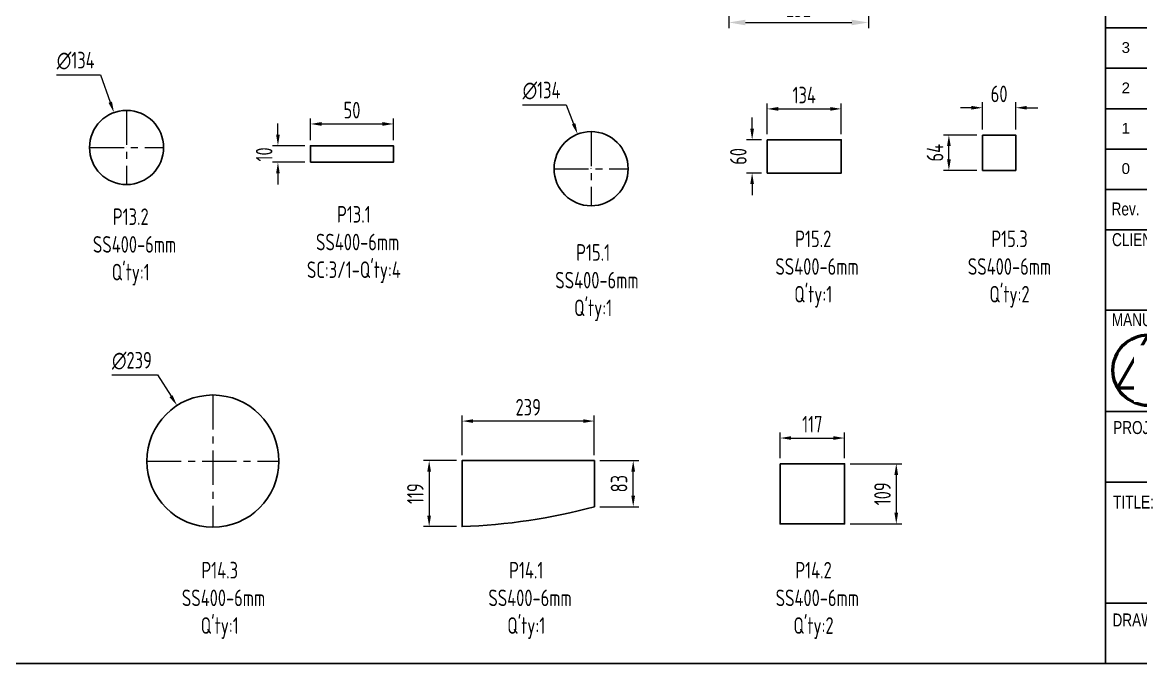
# Model space of a CAD drawing. Header units: millimetres. Extents: x -46397 to 283259, y -8690 to 23983.
# Drawn here: x 149907 to 151929, y -1903 to -744 of the extents above; entities that cross this region are included whole.
import ezdxf
from ezdxf.enums import TextEntityAlignment as Align

# ---------------------------------------------------------------- set-up
doc = ezdxf.new("R2010")
doc.units = ezdxf.units.MM
doc.linetypes.add('CENTER', pattern=[2, 1.25, -0.25, 0.25, -0.25])
doc.layers.get('Defpoints').update_dxf_attribs({"lineweight": 0})
for name, color, linetype, lineweight in [('Dtext', 255, 'Continuous', 20), ('DUONGCHINH', 7, 'Continuous', 25), ('DUONGTAM', 1, 'CENTER', 0), ('PHANTOM 2', 8, 'Continuous', 0)]:
    doc.layers.add(name, color=color, linetype=linetype, lineweight=lineweight)
doc.styles.add('Chu va so', font='arial.ttf')
doc.styles.add('GHI CHÚ 1', font='isocp_IV25.ttf', dxfattribs={"width": 0.8})
doc.styles.get("Standard").update_dxf_attribs({"font": 'isocp.shx', "width": 0.8})
doc.styles.add('TCVN', font='arial.ttf')
doc.styles.add('TEXT', font='arial.ttf', dxfattribs={"height": 124})
doc.dimstyles.new('1-30SCALE', dxfattribs={"dimtxt": 75, "dimasz": 75, "dimexe": 37.5, "dimexo": 30, "dimgap": 30, "dimtad": 1, "dimtoh": 1, "dimdec": 0, "dimdsep": 46, "dimtxsty": 'GHI CHÚ 1', "dimcen": 0.09, "dimclrd": 256, "dimclre": 256, "dimclrt": 2, "dimadec": 0, "dimazin": 0, "dimtfac": 1, "dimtdec": 0, "dimtofl": 0, "dimtmove": 0, "dimatfit": 3, "dimfxl": 1, "dimlwd": 0, "dimlwe": 0, "dimarcsym": 0})

# ---------------------------------------------------------------- blocks, each defined once
blk = doc.blocks.new('*D557')
at = {"layer": 'Defpoints', "color": 0, "transparency": 16777216}
for p in [(151184, -573, -1.5), (151436.4, -573, -1.5), (151436.4, -744.5)]:
    blk.add_point(p, dxfattribs=at)
at = {"layer": 'PHANTOM 2', "linetype": 'Continuous', "lineweight": 0, "transparency": 16777216}
for p, q in [((151184, -583), (151184, -754.5)), ((151436.4, -583), (151436.4, -754.5)), ((151214, -744.5), (151406.4, -744.5))]:
    blk.add_line(p, q, dxfattribs=at)
at = {"layer": 'PHANTOM 2', "transparency": 16777216}
for points in [[(151214, -739.5), (151214, -749.5), (151184, -744.5)], [(151406.4, -739.5), (151406.4, -749.5), (151436.4, -744.5)]]:
    blk.add_solid(points, dxfattribs=at)
at = {"layer": 'PHANTOM 2', "color": 2, "transparency": 16777216, "insert": (151310.2, -719.5), "char_height": 30, "attachment_point": 5, "style": 'GHI CHÚ 1'}
blk.add_mtext('252', dxfattribs=at)
blk = doc.blocks.new('*D570')
at = {"layer": 'Defpoints', "color": 0, "transparency": 16777216}
for p in [(150072.5, -907.2), (150118, -1033.3)]:
    blk.add_point(p, dxfattribs=at)
at = {"layer": 'PHANTOM 2', "linetype": 'Continuous', "lineweight": 0, "transparency": 16777216}
for p, q in [((149968.7, -839), (150047.9, -839)), ((150047.9, -839), (150065.7, -888.4))]:
    blk.add_line(p, q, dxfattribs=at)
at = {"layer": 'PHANTOM 2', "lineweight": 0, "transparency": 16777216}
for p, q in [((150095.2, -970.4), (150095.2, -970.2)), ((150095.2, -970.3), (150095.3, -970.3))]:
    blk.add_line(p, q, dxfattribs=at)
at = {"layer": 'PHANTOM 2', "transparency": 16777216}
blk.add_solid([(150068.9, -887.3), (150062.6, -889.6), (150072.5, -907.2)], dxfattribs=at)
at = {"layer": 'PHANTOM 2', "color": 2, "transparency": 16777216, "insert": (150003.3, -813.5), "char_height": 30, "attachment_point": 5, "style": 'GHI CHÚ 1'}
blk.add_mtext('∅134', dxfattribs=at)
blk = doc.blocks.new('*D571')
at = {"layer": 'Defpoints', "color": 0, "transparency": 16777216}
for p in [(150577.8, -927.8), (150427.8, -967.1), (150577.8, -967.1)]:
    blk.add_point(p, dxfattribs=at)
at = {"layer": 'PHANTOM 2', "linetype": 'Continuous', "lineweight": 0, "transparency": 16777216}
for p, q in [((150427.8, -957.1), (150427.8, -917.8)), ((150447.8, -927.8), (150557.8, -927.8)), ((150577.8, -957.1), (150577.8, -917.8))]:
    blk.add_line(p, q, dxfattribs=at)
at = {"layer": 'PHANTOM 2', "transparency": 16777216}
for points in [[(150447.8, -924.4), (150447.8, -931.1), (150427.8, -927.8)], [(150557.8, -924.4), (150557.8, -931.1), (150577.8, -927.8)]]:
    blk.add_solid(points, dxfattribs=at)
at = {"layer": 'PHANTOM 2', "color": 2, "transparency": 16777216, "insert": (150502.8, -902.8), "char_height": 30, "attachment_point": 5, "style": 'GHI CHÚ 1'}
blk.add_mtext('50', dxfattribs=at)
blk = doc.blocks.new('*D572')
at = {"layer": 'Defpoints', "color": 0, "transparency": 16777216}
for p in [(150368.9, -967.1), (150427.8, -967.1), (150427.8, -997.1)]:
    blk.add_point(p, dxfattribs=at)
at = {"layer": 'PHANTOM 2', "linetype": 'Continuous', "lineweight": 0, "transparency": 16777216}
for p, q in [((150368.9, -947.1), (150368.9, -927.1)), ((150417.8, -967.1), (150358.9, -967.1)), ((150417.8, -997.1), (150358.9, -997.1)), ((150368.9, -1017.1), (150368.9, -1037.1))]:
    blk.add_line(p, q, dxfattribs=at)
at = {"layer": 'PHANTOM 2', "transparency": 16777216}
for points in [[(150365.6, -947.1), (150372.2, -947.1), (150368.9, -967.1)], [(150365.6, -1017.1), (150372.2, -1017.1), (150368.9, -997.1)]]:
    blk.add_solid(points, dxfattribs=at)
at = {"layer": 'PHANTOM 2', "color": 2, "transparency": 16777216, "insert": (150344, -982.8), "char_height": 30, "attachment_point": 5, "rotation": 90, "style": 'GHI CHÚ 1'}
blk.add_mtext('10', dxfattribs=at)
blk = doc.blocks.new('*D578')
at = {"layer": 'Defpoints', "color": 0, "transparency": 16777216}
for p in [(150186.5, -1436.4), (150315.9, -1637.4)]:
    blk.add_point(p, dxfattribs=at)
at = {"layer": 'PHANTOM 2', "linetype": 'Continuous', "lineweight": 0, "transparency": 16777216}
for p, q in [((150068.9, -1381.2), (150151, -1381.2)), ((150151, -1381.2), (150175.7, -1419.6))]:
    blk.add_line(p, q, dxfattribs=at)
at = {"layer": 'PHANTOM 2', "lineweight": 0, "transparency": 16777216}
for p, q in [((150251.1, -1536.9), (150251.3, -1536.9)), ((150251.2, -1537), (150251.2, -1536.8))]:
    blk.add_line(p, q, dxfattribs=at)
at = {"layer": 'PHANTOM 2', "transparency": 16777216}
blk.add_solid([(150178.5, -1417.8), (150172.9, -1421.4), (150186.5, -1436.4)], dxfattribs=at)
at = {"layer": 'PHANTOM 2', "color": 2, "transparency": 16777216, "insert": (150104.9, -1355.6), "char_height": 30, "attachment_point": 5, "style": 'GHI CHÚ 1'}
blk.add_mtext('∅239', dxfattribs=at)
blk = doc.blocks.new('*D579')
at = {"layer": 'Defpoints', "color": 0, "transparency": 16777216}
for p in [(150701.8, -1464.5), (150701.8, -1536), (150940.9, -1536)]:
    blk.add_point(p, dxfattribs=at)
at = {"layer": 'PHANTOM 2', "linetype": 'Continuous', "lineweight": 0, "transparency": 16777216}
for p, q in [((150701.8, -1526), (150701.8, -1454.5)), ((150940.9, -1526), (150940.9, -1454.5)), ((150920.9, -1464.5), (150721.8, -1464.5))]:
    blk.add_line(p, q, dxfattribs=at)
at = {"layer": 'PHANTOM 2', "transparency": 16777216}
for points in [[(150721.8, -1461.2), (150721.8, -1467.8), (150701.8, -1464.5)], [(150920.9, -1461.2), (150920.9, -1467.8), (150940.9, -1464.5)]]:
    blk.add_solid(points, dxfattribs=at)
at = {"layer": 'PHANTOM 2', "color": 2, "transparency": 16777216, "insert": (150821.4, -1439.5), "char_height": 30, "attachment_point": 5, "style": 'GHI CHÚ 1'}
blk.add_mtext('239', dxfattribs=at)
blk = doc.blocks.new('*D580')
at = {"layer": 'Defpoints', "color": 0, "transparency": 16777216}
for p in [(150701.8, -1536), (150642.3, -1655.2), (150701.8, -1655.2)]:
    blk.add_point(p, dxfattribs=at)
at = {"layer": 'PHANTOM 2', "linetype": 'Continuous', "lineweight": 0, "transparency": 16777216}
for p, q in [((150691.8, -1536), (150632.3, -1536)), ((150642.3, -1556), (150642.3, -1635.2)), ((150691.8, -1655.2), (150632.3, -1655.2))]:
    blk.add_line(p, q, dxfattribs=at)
at = {"layer": 'PHANTOM 2', "transparency": 16777216}
for points in [[(150638.9, -1556), (150645.6, -1556), (150642.3, -1536)], [(150638.9, -1635.2), (150645.6, -1635.2), (150642.3, -1655.2)]]:
    blk.add_solid(points, dxfattribs=at)
at = {"layer": 'PHANTOM 2', "color": 2, "transparency": 16777216, "insert": (150617.3, -1595.6), "char_height": 30, "attachment_point": 5, "rotation": 90, "style": 'GHI CHÚ 1'}
blk.add_mtext('119', dxfattribs=at)
blk = doc.blocks.new('*D581')
at = {"layer": 'Defpoints', "color": 0, "transparency": 16777216}
for p in [(150940.9, -1536), (151011.2, -1536), (150940.9, -1619.2)]:
    blk.add_point(p, dxfattribs=at)
at = {"layer": 'PHANTOM 2', "linetype": 'Continuous', "lineweight": 0, "transparency": 16777216}
for p, q in [((150950.9, -1536), (151021.2, -1536)), ((151011.2, -1599.2), (151011.2, -1556)), ((150950.9, -1619.2), (151021.2, -1619.2))]:
    blk.add_line(p, q, dxfattribs=at)
at = {"layer": 'PHANTOM 2', "transparency": 16777216}
for points in [[(151007.8, -1556), (151014.5, -1556), (151011.2, -1536)], [(151007.8, -1599.2), (151014.5, -1599.2), (151011.2, -1619.2)]]:
    blk.add_solid(points, dxfattribs=at)
at = {"layer": 'PHANTOM 2', "color": 2, "transparency": 16777216, "insert": (150985.6, -1577.6), "char_height": 30, "attachment_point": 5, "rotation": 90, "style": 'GHI CHÚ 1'}
blk.add_mtext('83', dxfattribs=at)
blk = doc.blocks.new('*D582')
at = {"layer": 'Defpoints', "color": 0, "transparency": 16777216}
for p in [(151393.2, -1495.1), (151276.7, -1541.7), (151393.2, -1541.7)]:
    blk.add_point(p, dxfattribs=at)
at = {"layer": 'PHANTOM 2', "linetype": 'Continuous', "lineweight": 0, "transparency": 16777216}
for p, q in [((151276.7, -1531.7), (151276.7, -1485.1)), ((151296.7, -1495.1), (151373.2, -1495.1)), ((151393.2, -1531.7), (151393.2, -1485.1))]:
    blk.add_line(p, q, dxfattribs=at)
at = {"layer": 'PHANTOM 2', "transparency": 16777216}
for points in [[(151296.7, -1491.8), (151296.7, -1498.4), (151276.7, -1495.1)], [(151373.2, -1491.8), (151373.2, -1498.4), (151393.2, -1495.1)]]:
    blk.add_solid(points, dxfattribs=at)
at = {"layer": 'PHANTOM 2', "color": 2, "transparency": 16777216, "insert": (151335, -1470.1), "char_height": 30, "attachment_point": 5, "style": 'GHI CHÚ 1'}
blk.add_mtext('117', dxfattribs=at)
blk = doc.blocks.new('*D583')
at = {"layer": 'Defpoints', "color": 0, "transparency": 16777216}
for p in [(151393.2, -1541.7), (151393.2, -1650.2), (151486.8, -1650.2)]:
    blk.add_point(p, dxfattribs=at)
at = {"layer": 'PHANTOM 2', "linetype": 'Continuous', "lineweight": 0, "transparency": 16777216}
for p, q in [((151403.2, -1541.7), (151496.8, -1541.7)), ((151486.8, -1561.7), (151486.8, -1630.2)), ((151403.2, -1650.2), (151496.8, -1650.2))]:
    blk.add_line(p, q, dxfattribs=at)
at = {"layer": 'PHANTOM 2', "transparency": 16777216}
for points in [[(151483.4, -1561.7), (151490.1, -1561.7), (151486.8, -1541.7)], [(151483.4, -1630.2), (151490.1, -1630.2), (151486.8, -1650.2)]]:
    blk.add_solid(points, dxfattribs=at)
at = {"layer": 'PHANTOM 2', "color": 2, "transparency": 16777216, "insert": (151461.8, -1595.9), "char_height": 30, "attachment_point": 5, "rotation": 90, "style": 'GHI CHÚ 1'}
blk.add_mtext('109', dxfattribs=at)
blk = doc.blocks.new('*D603')
at = {"layer": 'Defpoints', "color": 0, "transparency": 16777216}
for p in [(150910.7, -946.2), (150959.3, -1071.1)]:
    blk.add_point(p, dxfattribs=at)
at = {"layer": 'PHANTOM 2', "linetype": 'Continuous', "lineweight": 0, "transparency": 16777216}
for p, q in [((150810.9, -893.2), (150890.1, -893.2)), ((150890.1, -893.2), (150903.5, -927.6))]:
    blk.add_line(p, q, dxfattribs=at)
at = {"layer": 'PHANTOM 2', "lineweight": 0, "transparency": 16777216}
for p, q in [((150934.9, -1008.6), (150935.1, -1008.6)), ((150935, -1008.7), (150935, -1008.5))]:
    blk.add_line(p, q, dxfattribs=at)
at = {"layer": 'PHANTOM 2', "transparency": 16777216}
blk.add_solid([(150906.6, -926.3), (150900.4, -928.8), (150910.7, -946.2)], dxfattribs=at)
at = {"layer": 'PHANTOM 2', "color": 2, "transparency": 16777216, "insert": (150845.5, -867.6), "char_height": 30, "attachment_point": 5, "style": 'GHI CHÚ 1'}
blk.add_mtext('∅134', dxfattribs=at)
blk = doc.blocks.new('*D604')
at = {"layer": 'Defpoints', "color": 0, "transparency": 16777216}
for p in [(151387.4, -900.6), (151253.4, -956.4), (151387.4, -956.4)]:
    blk.add_point(p, dxfattribs=at)
at = {"layer": 'PHANTOM 2', "linetype": 'Continuous', "lineweight": 0, "transparency": 16777216}
for p, q in [((151253.4, -946.4), (151253.4, -890.6)), ((151273.4, -900.6), (151367.4, -900.6)), ((151387.4, -946.4), (151387.4, -890.6))]:
    blk.add_line(p, q, dxfattribs=at)
at = {"layer": 'PHANTOM 2', "transparency": 16777216}
for points in [[(151273.4, -897.2), (151273.4, -903.9), (151253.4, -900.6)], [(151367.4, -897.2), (151367.4, -903.9), (151387.4, -900.6)]]:
    blk.add_solid(points, dxfattribs=at)
at = {"layer": 'PHANTOM 2', "color": 2, "transparency": 16777216, "insert": (151320.4, -875.6), "char_height": 30, "attachment_point": 5, "style": 'GHI CHÚ 1'}
blk.add_mtext('134', dxfattribs=at)
blk = doc.blocks.new('*D605')
at = {"layer": 'Defpoints', "color": 0, "transparency": 16777216}
for p in [(151226.2, -956.4), (151253.4, -956.4), (151253.4, -1016.4)]:
    blk.add_point(p, dxfattribs=at)
at = {"layer": 'PHANTOM 2', "linetype": 'Continuous', "lineweight": 0, "transparency": 16777216}
for p, q in [((151226.2, -936.4), (151226.2, -916.4)), ((151243.4, -956.4), (151216.2, -956.4)), ((151243.4, -1016.4), (151216.2, -1016.4)), ((151226.2, -1036.4), (151226.2, -1056.4))]:
    blk.add_line(p, q, dxfattribs=at)
at = {"layer": 'PHANTOM 2', "transparency": 16777216}
for points in [[(151222.8, -936.4), (151229.5, -936.4), (151226.2, -956.4)], [(151222.8, -1036.4), (151229.5, -1036.4), (151226.2, -1016.4)]]:
    blk.add_solid(points, dxfattribs=at)
at = {"layer": 'PHANTOM 2', "color": 2, "transparency": 16777216, "insert": (151201.2, -986.4), "char_height": 30, "attachment_point": 5, "rotation": 90, "style": 'GHI CHÚ 1'}
blk.add_mtext('60', dxfattribs=at)
blk = doc.blocks.new('*D606')
at = {"layer": 'Defpoints', "color": 0, "transparency": 16777216}
for p in [(151702.7, -898.5), (151642.7, -947.8), (151702.7, -947.8)]:
    blk.add_point(p, dxfattribs=at)
at = {"layer": 'PHANTOM 2', "linetype": 'Continuous', "lineweight": 0, "transparency": 16777216}
for p, q in [((151642.7, -937.8), (151642.7, -888.5)), ((151702.7, -937.8), (151702.7, -888.5)), ((151622.7, -898.5), (151602.7, -898.5)), ((151722.7, -898.5), (151742.7, -898.5))]:
    blk.add_line(p, q, dxfattribs=at)
at = {"layer": 'PHANTOM 2', "transparency": 16777216}
for points in [[(151622.7, -895.2), (151622.7, -901.8), (151642.7, -898.5)], [(151722.7, -895.2), (151722.7, -901.8), (151702.7, -898.5)]]:
    blk.add_solid(points, dxfattribs=at)
at = {"layer": 'PHANTOM 2', "color": 2, "transparency": 16777216, "insert": (151672.7, -873.5), "char_height": 30, "attachment_point": 5, "style": 'GHI CHÚ 1'}
blk.add_mtext('60', dxfattribs=at)
blk = doc.blocks.new('*D607')
at = {"layer": 'Defpoints', "color": 0, "transparency": 16777216}
for p in [(151581.9, -947.8), (151642.7, -947.8), (151642.7, -1011.8)]:
    blk.add_point(p, dxfattribs=at)
at = {"layer": 'PHANTOM 2', "linetype": 'Continuous', "lineweight": 0, "transparency": 16777216}
for p, q in [((151632.7, -947.8), (151571.9, -947.8)), ((151581.9, -991.8), (151581.9, -967.8)), ((151632.7, -1011.8), (151571.9, -1011.8))]:
    blk.add_line(p, q, dxfattribs=at)
at = {"layer": 'PHANTOM 2', "transparency": 16777216}
for points in [[(151578.6, -967.8), (151585.3, -967.8), (151581.9, -947.8)], [(151578.6, -991.8), (151585.3, -991.8), (151581.9, -1011.8)]]:
    blk.add_solid(points, dxfattribs=at)
at = {"layer": 'PHANTOM 2', "color": 2, "transparency": 16777216, "insert": (151556.9, -979.8), "char_height": 30, "attachment_point": 5, "rotation": 90, "style": 'GHI CHÚ 1'}
blk.add_mtext('64', dxfattribs=at)
blk = doc.blocks.new('*U1841')
at = {"lineweight": 25}
blk.add_line((3731.6, 702.8), (4935.3, 702.8), dxfattribs=at)
for points in [[(0, 0), (4935.3, 0), (4935.3, 3232.9), (0, 3232.9)], [(0, 0), (3731.6, 0), (3731.6, 3232.9), (0, 3232.9)], [(3731.6, 1263.9), (4935.3, 1263.9), (4935.3, 0), (3731.6, 0)], [(3731.6, 1263.9), (4935.3, 1263.9), (4935.3, 1183.7), (3731.6, 1183.7)], [(3731.6, 1183.7), (4935.3, 1183.7), (4935.3, 1103.4), (3731.6, 1103.4)], [(3731.6, 1103.4), (4935.3, 1103.4), (4935.3, 1023.2), (3731.6, 1023.2)], [(3731.6, 1023.2), (4935.3, 1023.2), (4935.3, 942.9), (3731.6, 942.9)], [(3731.6, 501.6), (4935.3, 501.6), (4935.3, 862.7), (3731.6, 862.7)], [(3731.6, 361.1), (4935.3, 361.1), (4935.3, 120.4), (3731.6, 120.4)]]:
    blk.add_lwpolyline(points, close=True, dxfattribs=at)
at = {"lineweight": 50}
blk.add_lwpolyline([(3816.3, 653.7), (3755.5, 548.3), (3877.2, 548.3)], close=True, dxfattribs=at)
blk.add_circle((3816.3, 583.4), 70.2, dxfattribs=at)
at = {"color": 5, "style": 'Chu va so', "width": 0.75}
for s, height, p in [('Rev.', 25.79, (3771.3, 891.2)), ('CLIENT:', 25.79, (3796.2, 830.1, 0.2)), ('MANUFACTURER:', 25.794, (3861, 671, 0.2)), ('PROJECT JOB CODE:', 25.794, (3886.3, 456.5)), ('TITLE:', 25.79, (3787.1, 308.4, 0.2)), ('DRAWING NO.:', 25.794, (3842.1, 73.9, 0.2))]:
    blk.add_text(s, height=height, dxfattribs=at).set_placement(p, align=Align.CENTER)
at = {"layer": 'Dtext', "ltscale": 0.1}
for tag, p, height, style in [('REV_3', (3763.4, 1214.3), 21.5, 'TCVN'), ('FOR_APPROVAL3', (3978.4, 1212.8, -0.2), 25.8, 'TCVN'), ('FOR_APPROVAL2', (3978.4, 1132.5, -0.2), 25.8, 'TCVN'), ('REV_2', (3763.4, 1134), 21.5, 'TCVN'), ('REV_1', (3763.4, 1053.8), 21.5, 'TCVN'), ('FOR_APPROVAL1', (3978.4, 1052.3, -0.2), 25.8, 'TCVN'), ('REV_0', (3763.4, 973.5), 21.5, 'TCVN'), ('NGUOI_VE', (4207.4, 972.4, -0.2), 25.8, 'TCVN'), ('NGUOI_KIEM_2', (4435.3, 972.4, -0.2), 25.8, 'TCVN'), ('NGUOI_DUYET', (4710.7, 972.4, -0.2), 25.8, 'TCVN'), ('1.1_A4', (4724.5, 49, -0.2), 25.8, 'Chu va so'), ('A4_A4', (4810.3, 49, -0.2), 25.8, 'Chu va so'), ('REV.', (4881, 49, -0.2), 25.8, 'Chu va so')]:
    blk.add_attdef(tag, p, '', height=height, dxfattribs=dict(at, style=style))
for tag, p, height, style, width in [('NGAY_REV03', (3817.9, 1212.8, -0.2), 22.4, 'TCVN', 0.95), ('NGAY_REV02', (3817.9, 1132.5, -0.2), 22.4, 'TCVN', 0.95), ('NGAY_REV01', (3817.9, 1052.3, -0.2), 22.4, 'TCVN', 0.95), ('NGAY_REV0', (3817.9, 972, -0.2), 22.4, 'TCVN', 0.95), ('DWD.NO', (3815.9, 20.9, -0.2), 34.4, 'Chu va so', 0.85)]:
    blk.add_attdef(tag, p, '', height=height, dxfattribs=dict(at, style=style, width=width))
at = {"layer": 'Dtext', "lineweight": 25, "ltscale": 0.1, "style": 'Chu va so'}
for tag, p, height in [('PROJECT_CODE', (4064.5, 404.1), 51.6), ('TITLE1', (3841, 308.2, -0.2), 34.4), ('TITLE2', (3841, 227.3, -0.2), 34.4), ('TITLE3', (3841, 147.1, -0.2), 34.4)]:
    blk.add_attdef(tag, p, '', height=height, dxfattribs=at)
at = {"insert": (3816.6, 604.8), "char_height": 56.508, "attachment_point": 1, "style": 'TEXT', "bg_fill": 2}
blk.add_mtext('\\pxqc;{\\fArial|b1|i0|c0|p34;M}', dxfattribs=at)

msp = doc.modelspace()

# ---------------------------------------------------------------- linework, layer by layer
at = {"layer": 'DUONGCHINH'}
for points in [[(151642.69, -947.79), (151702.69, -947.79), (151702.69, -1011.79), (151642.69, -1011.79)], [(150427.75, -997.09), (150427.75, -967.09), (150577.75, -967.09), (150577.75, -997.09)], [(151253.39, -956.39), (151387.39, -956.39), (151387.39, -1016.39), (151253.39, -1016.39)], [(151276.71, -1541.66), (151393.21, -1541.66), (151393.21, -1650.16), (151276.71, -1650.16)]]:
    msp.add_lwpolyline(points, close=True, dxfattribs=at)
msp.add_lwpolyline([(150940.94, -1535.98), (150701.84, -1535.98), (150701.84, -1655.23, 0.0561492), (150940.94, -1619.18)], format="xyb", close=True, dxfattribs=at)
for centre, radius in [((150095.25, -970.28), 67), ((150935.03, -1008.64), 67), ((150251.2, -1536.89), 119.5)]:
    msp.add_circle(centre, radius, dxfattribs=at)
at = {"layer": 'DUONGTAM', "ltscale": 50}
for p, q in [((150095.25, -903.28), (150095.25, -1037.28)), ((150935.03, -941.64), (150935.03, -1075.64)), ((150028.25, -970.28), (150162.25, -970.28)), ((150868.03, -1008.64), (151002.03, -1008.64)), ((150251.2, -1417.39), (150251.2, -1656.39)), ((150131.7, -1536.89), (150370.7, -1536.89))]:
    msp.add_line(p, q, dxfattribs=at)

# ---------------------------------------------------------------- texts
at = {"color": 3, "char_height": 30, "attachment_point": 1}
for s, insert in [("\\A1;\\pxqc;P13.2\\P SS400-6mm\\PQ'ty:1", (149893.33, -1080.36)), ("\\A1;\\pxqc;P13.1\\P SS400-6mm\\PSC:3/1-Q'ty:4", (150296.7, -1076.06)), ("\\A1;\\pxqc;P15.2\\P SS400-6mm\\PQ'ty:1", (151127.16, -1120.28)), ("\\A1;\\pxqc;P15.3\\PSS400-6mm\\PQ'ty:2", (151481.98, -1120.28)), ("\\A1;\\pxqc;P15.1\\P SS400-6mm\\PQ'ty:1", (150729.27, -1144.93)), ("\\A1;\\pxqc;P14.3\\P SS400-6mm\\PQ'ty:1", (150054.21, -1718.82)), ("\\A1;\\pxqc;P14.1\\P SS400-6mm\\PQ'ty:1", (150608.32, -1718.82)), ("\\A1;\\pxqc;P14.2\\P SS400-6mm\\PQ'ty:2", (151127.69, -1718.82))]:
    msp.add_mtext_dynamic_manual_height_columns(s, width=418.9909, gutter_width=37.5, heights=[166.76], dxfattribs=dict(at, insert=insert))

# ---------------------------------------------------------------- dimensions: what is measured, and where the dimension line sits
at = {"layer": 'PHANTOM 2'}
for base, p1, p2, override, picture, middle in [((151436.43, -744.49, 1.5), (151183.96, -573.04), (151436.43, -573.04), {"dimtxt": 30, "dimasz": 30, "dimexe": 10, "dimexo": 10, "dimgap": 10, "dimtmove": 1}, '*D557', (151310.19, -719.49, 1.5)), ((151387.39, -900.55), (151253.39, -956.39), (151387.39, -956.39), {"dimtxt": 30, "dimasz": 20, "dimexe": 10, "dimexo": 10, "dimgap": 10, "dimtmove": 1}, '*D604', (151320.39, -875.55)), ((151702.69, -898.52), (151642.69, -947.79), (151702.69, -947.79), {"dimtxt": 30, "dimasz": 20, "dimexe": 10, "dimexo": 10, "dimgap": 10, "dimtmove": 1}, '*D606', (151672.69, -873.52)), ((150577.75, -927.78), (150427.75, -967.09), (150577.75, -967.09), {"dimtxt": 30, "dimasz": 20, "dimexe": 10, "dimexo": 10, "dimgap": 10, "dimlfac": 0.333333, "dimtmove": 1}, '*D571', (150502.75, -902.78)), ((150701.84, -1464.51), (150940.94, -1535.98), (150701.84, -1535.98), {"dimtxt": 30, "dimasz": 20, "dimexe": 10, "dimexo": 10, "dimgap": 10, "dimtmove": 1}, '*D579', (150821.39, -1439.5)), ((151393.20571673, -1495.115532), (151276.70571673, -1541.66323322), (151393.20571673, -1541.66323322), {"dimtxt": 30, "dimasz": 20, "dimexe": 10, "dimexo": 10, "dimgap": 10, "dimtmove": 1}, '*D582', (151334.95571673, -1470.115532))]:
    dim = msp.add_linear_dim(base=base, p1=p1, p2=p2, dimstyle='1-30SCALE', override=override, dxfattribs=at)
    dim.commit()
    dim.dimension.update_dxf_attribs({"geometry": picture, "text_midpoint": middle})
for p1, p2, picture, middle in [((150117.97, -1033.3), (150072.52, -907.25), '*D570', (150047.94, -839.05)), ((150959.31, -1071.08), (150910.74, -946.19), '*D603', (150890.12, -893.16)), ((150315.89, -1637.37), (150186.51, -1436.42), '*D578', (150150.98, -1381.23))]:
    dim = msp.add_diameter_dim_2p(p1=p1, p2=p2, dimstyle='1-30SCALE', override={"dimtxt": 30, "dimasz": 20, "dimexe": 10, "dimexo": 10, "dimgap": 10, "dimtmove": 1}, dxfattribs=at)
    dim.commit()
    dim.dimension.update_dxf_attribs({"geometry": picture, "text_midpoint": middle, "dimtype": 163})
dim = msp.add_linear_dim(base=(150368.9, -967.09), p1=(150427.75, -997.09), p2=(150427.75, -967.09), angle=90, dimstyle='1-30SCALE', override={"dimtxt": 30, "dimasz": 20, "dimexe": 10, "dimexo": 10, "dimgap": 10, "dimlfac": 0.333333, "dimtmove": 1}, dxfattribs=at)
dim.commit()
dim.dimension.update_dxf_attribs({"geometry": '*D572', "text_midpoint": (150368.97, -982.77), "dimtype": 160})
for base, p1, p2, picture, middle in [((151226.16, -956.39), (151253.39, -1016.39), (151253.39, -956.39), '*D605', (151201.16, -986.39)), ((151581.93, -947.79), (151642.69, -1011.79), (151642.69, -947.79), '*D607', (151556.93, -979.79)), ((150642.27, -1655.23), (150701.84, -1535.98), (150701.84, -1655.23), '*D580', (150617.27, -1595.6)), ((151011.18, -1535.98), (150940.94, -1619.18), (150940.94, -1535.98), '*D581', (150985.59, -1577.58)), ((151486.77292978, -1650.16323322), (151393.20571673, -1541.66323322), (151393.20571673, -1650.16323322), '*D583', (151461.77292978, -1595.91323322))]:
    dim = msp.add_linear_dim(base=base, p1=p1, p2=p2, angle=90, dimstyle='1-30SCALE', override={"dimtxt": 30, "dimasz": 20, "dimexe": 10, "dimexo": 10, "dimgap": 10, "dimtmove": 1}, dxfattribs=at)
    dim.commit()
    dim.dimension.update_dxf_attribs({"geometry": picture, "text_midpoint": middle})

# ---------------------------------------------------------------- next in the draw order: block references
ref = msp.add_blockref('*U1841', (148475.24, -1902.62), dxfattribs=dict(xscale=0.9084576280678549, yscale=0.9084576280678549, zscale=0.9084576280678549))
ref.add_attrib('REV_0', '0', (151894.13, -1018.2), dxfattribs={"layer": 'Dtext', "ltscale": 0.1, "height": 19.53, "style": 'TCVN'})
ref.add_attrib('REV_1', '1', (151894.13, -945.3), dxfattribs={"layer": 'Dtext', "ltscale": 0.1, "height": 19.53, "style": 'TCVN'})
ref.add_attrib('REV_2', '2', (151894.13, -872.4), dxfattribs={"layer": 'Dtext', "ltscale": 0.1, "height": 19.53, "style": 'TCVN'})
ref.add_attrib('REV_3', '3', (151894.13, -799.49), dxfattribs={"layer": 'Dtext', "ltscale": 0.1, "height": 19.53, "style": 'TCVN'})

doc.saveas('drawing.dxf')
